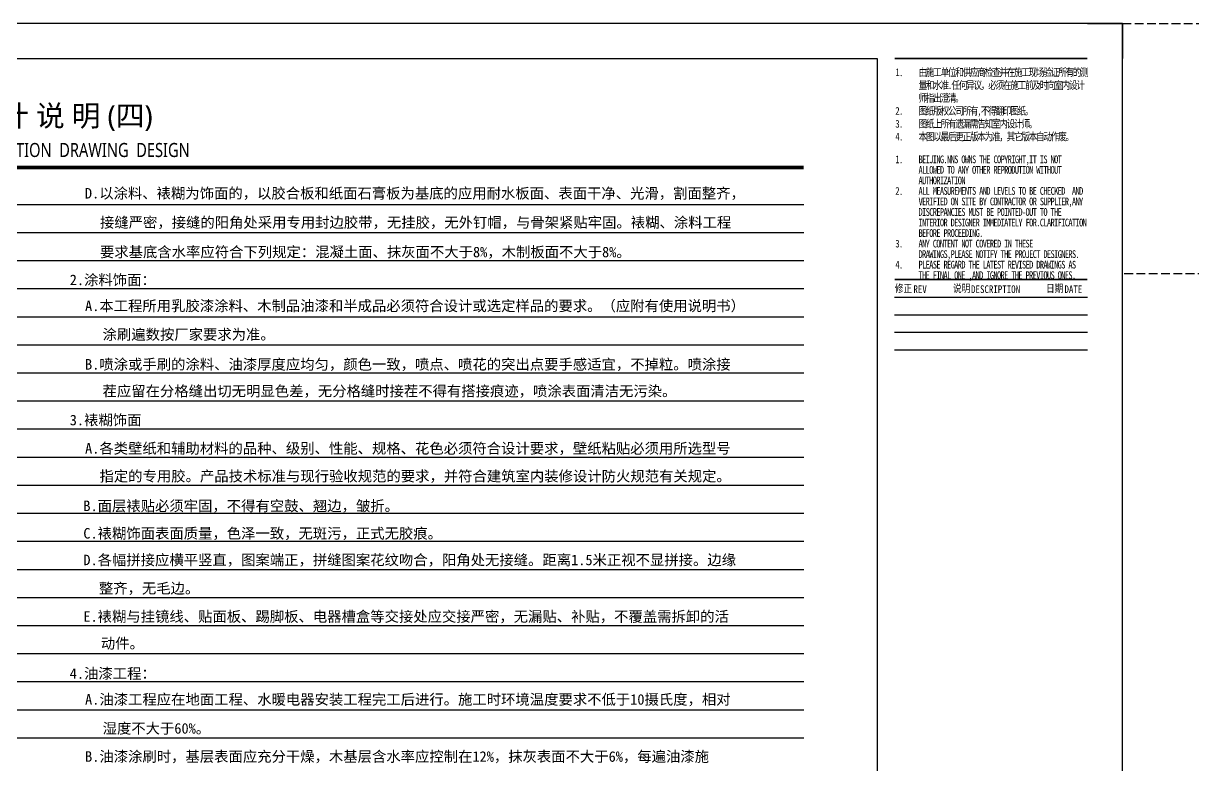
# Paper-space layout '布局' of a CAD drawing. Header units: millimetres. Extents: x -7887 to 894, y 542 to 1297.
# Drawn here: x -4236.1 to -3902.6, y 751.1 to 962.3 of the extents above; entities that cross this region are included whole.
import ezdxf
from ezdxf.enums import TextEntityAlignment as Align

# ---------------------------------------------------------------- set-up
doc = ezdxf.new("R2010")
doc.units = ezdxf.units.MM
doc.header["$LTSCALE"] = 10
doc.linetypes.add('DASH', pattern=[0.35, 0.25, -0.1])
for name, color, linetype in [('008-顶面文字标注', 3, 'Continuous'), ('AXIS_TEXT', 7, 'Continuous'), ('BJ-材料文字索引', 136, 'DASH'), ('ID_Anno_Dims', 3, 'Continuous'), ('ID_Elev_Pen 8', 8, 'Continuous'), ('NW-01-尺寸标注', 252, 'Continuous'), ('T-TTLB-1', 1, 'Continuous')]:
    doc.layers.add(name, color=color, linetype=linetype)
doc.layers.add('TXT【文字】', color=42, linetype='Continuous', lineweight=0)
doc.styles.add('!PYH.V2008_note', font='')
doc.styles.add('宋体', font='', dxfattribs={"width": 0.8})
doc.styles.add('黑体', font='', dxfattribs={"width": 0.8, "height": 3})
doc.styles.get('!PYH.V2008_note').set_extended_font_data('SimSun')
doc.styles.get('宋体').set_extended_font_data('SimSun')
doc.styles.get('黑体').set_extended_font_data('Microsoft YaHei')

# ---------------------------------------------------------------- blocks, each defined once
blk = doc.blocks.new('wenzige')
at = {"layer": 'Defpoints', "color": 250}
for points in [[(230483.26, 27936.72), (230940.44, 27936.72)], [(230483.26, 27928.72), (230940.44, 27928.72)], [(230483.26, 27920.72), (230940.44, 27920.72)], [(230483.26, 27912.72), (230940.44, 27912.72)], [(230483.26, 27904.72), (230940.44, 27904.72)], [(230483.26, 27896.72), (230940.44, 27896.72)], [(230483.26, 27888.72), (230940.44, 27888.72)], [(230483.26, 27880.72), (230940.44, 27880.72)], [(230483.26, 27872.72), (230940.44, 27872.72)], [(230483.26, 27864.72), (230940.44, 27864.72)], [(230483.26, 27856.72), (230940.44, 27856.72)], [(230483.26, 27848.72), (230940.44, 27848.72)], [(230483.26, 27840.72), (230940.44, 27840.72)], [(230483.26, 27832.72), (230940.44, 27832.72)], [(230483.26, 27824.72), (230940.44, 27824.72)], [(230483.26, 27816.72), (230940.44, 27816.72)], [(230483.26, 27808.72), (230940.44, 27808.72)], [(230483.26, 27800.72), (230940.44, 27800.72)], [(230483.26, 27792.72), (230940.44, 27792.72)], [(230483.26, 27784.72), (230940.44, 27784.72)]]:
    blk.add_lwpolyline(points, dxfattribs=at)
blk = doc.blocks.new('11111')
at = {"color": 1, "const_width": 0.5}
for points in [[(3716.32, 6139.96), (3771.32, 6139.96)], [(3716.32, 6076.96), (3771.32, 6076.96)]]:
    blk.add_lwpolyline(points, dxfattribs=at)
at = {"layer": 'AXIS_TEXT', "color": 8}
for points in [[(3716.32, 6071.96), (3771.32, 6071.96)], [(3716.32, 6066.96), (3771.32, 6066.96)], [(3716.32, 6061.96), (3771.32, 6061.96)], [(3716.32, 6056.96), (3771.32, 6056.96)]]:
    blk.add_lwpolyline(points, dxfattribs=at)
at = {"layer": 'ID_Anno_Dims', "color": 8}
blk.add_lwpolyline([(3771.32, 6149.96), (3781.32, 6149.96), (3781.32, 6139.96)], dxfattribs=at)
at = {"layer": 'T-TTLB-1'}
blk.add_lwpolyline([(3212.32, 6139.96), (3711.32, 6139.96), (3711.32, 5739.96), (3212.32, 5739.96)], close=True, dxfattribs=at)
at = {"layer": 'AXIS_TEXT', "color": 8, "style": '宋体', "width": 0.849286}
for s, p in [('REV', (3721.69, 6073.13)), ('DESCRIPTION', (3738.13, 6073.13)), ('DATE', (3764.77, 6073.13))]:
    blk.add_text(s, height=2.2, dxfattribs=at).set_placement(p)
at = {"layer": 'AXIS_TEXT', "color": 4, "char_height": 2.2, "width": 55, "attachment_point": 1, "style": '宋体'}
for s, insert in [('\\pi-6.6,l6.6,t6.6;{\\T0.8;1.^I由施工单位和供应商检查并在施工现场验证所有的测量和水准.任何异议，必须在施工前及时向室内设计师指出澄清。\\P2.^I图纸版权公司所有,不得翻印图纸。\\P3.^I图纸上所有遗漏需告知室内设计师。\\P4.^I本图以最后更正版本为准，其它版本自动作废。}', (3716.55, 6137.14)), ('{\\fSimSun|b0|i0|c134|p2;修正\\fﾲﾨﾲﾨﾺﾆﾼﾚﾺￚ|b0|i0|c136|p1;    }', (3716.37, 6075.56)), ('{\\fSimSun|b0|i0|c134|p2;说明\\fﾲﾨﾲﾨﾺﾆﾼﾚﾺￚ|b0|i0|c136|p1;    }', (3732.97, 6075.56)), ('{\\fSimSun|b0|i0|c134|p2;日期\\fﾲﾨﾲﾨﾺﾆﾼﾚﾺￚ|b0|i0|c136|p1;    }', (3759.5, 6075.56))]:
    blk.add_mtext(s, dxfattribs=dict(at, insert=insert))
at = {"layer": 'AXIS_TEXT', "color": 8, "insert": (3716.54, 6112.33), "char_height": 2.2, "width": 55, "attachment_point": 1, "line_spacing_factor": 0.818182, "style": '宋体'}
blk.add_mtext('\\pi-6.6,l6.6,t6.6;{\\T0.8;1.^IBEIJING.NNS OWNS THE COPYRIGHT,IT IS NOT ALLOWED TO ANY OTHER REPRODUTION WITHOUT AUTHORIZATION\\P2.^IALL MEASUREMENTS AND LEVELS TO BE CHECKED  AND VERIFIED ON SITE BY CONTRACTOR OR SUPPLIER,ANY DISCREPANCIES MUST BE POINTED-OUT TO THE INTERIOR DESIGNER IMMEDIATELY FOR.CLARIFICATION BEFORE PROCEEDING.\\P3.^IANY CONTENT NOT COVERED IN THESE DRAWINGS,PLEASE NOTIFY THE PROJECT DESIGNERS.\\P4.^IPLEASE REGARD THE LATEST REVISED DRAWINGS AS THE FINAL ONE ,AND IGNORE THE PREVIOUS ONES.}', dxfattribs=at)

psp = doc.layouts.new('布局')

# ---------------------------------------------------------------- linework, layer by layer
at = {"layer": '008-顶面文字标注', "color": 8}
psp.add_lwpolyline([(-4516.605, 542.276), (-3922.605, 542.276), (-3922.605, 962.276), (-4516.605, 962.276)], close=True, dxfattribs=at)
at = {"layer": 'BJ-材料文字索引'}
psp.add_lwpolyline([(-3922.605, 962.276), (-3842.605, 962.276), (-3842.605, 890.965), (-3922.605, 890.965)], close=True, dxfattribs=at)
at = {"layer": 'ID_Elev_Pen 8', "color": 147, "linetype": 'Continuous', "const_width": 1}
psp.add_lwpolyline([(-4470.696, 921.216), (-4013.515, 921.216)], dxfattribs=at)

# ---------------------------------------------------------------- block references
at = {"layer": 'Defpoints'}
psp.add_blockref('wenzige', (-234953.952, -27026.005), dxfattribs=at)
at = {"layer": 'NW-01-尺寸标注', "linetype": 'ByBlock'}
psp.add_blockref('11111', (-7703.926, -5187.687), dxfattribs=at)

# ---------------------------------------------------------------- texts
at = {"color": 77, "style": '!PYH.V2008_note'}
for s, p in [('D.以涂料、裱糊为饰面的，以胶合板和纸面石膏板为基底的应用耐水板面、表面干净、光滑，割面整齐，', (-4218.537, 912.382, 124.965)), ('接缝严密，接缝的阳角处采用专用封边胶带，无挂胶，无外钉帽，与骨架紧贴牢固。裱糊、涂料工程', (-4214.252, 904.074, 124.965)), ('要求基底含水率应符合下列规定：混凝土面、抹灰面不大于8%，木制板面不大于8%。', (-4214.252, 895.654, 124.965)), ('2.涂料饰面：', (-4222.872, 887.7, 124.965)), ('A.本工程所用乳胶漆涂料、木制品油漆和半成品必须符合设计或选定样品的要求。（应附有使用说明书）', (-4218.5, 880.31, 124.965)), ('涂刷遍数按厂家要求为准。', (-4213.499, 872.151, 124.965)), ('B.喷涂或手刷的涂料、油漆厚度应均匀，颜色一致，喷点、喷花的突出点要手感适宜，不掉粒。喷涂接', (-4218.5, 863.633, 124.965)), ('茬应留在分格缝出切无明显色差，无分格缝时接茬不得有搭接痕迹，喷涂表面清洁无污染。', (-4213.499, 856.013, 124.965)), ('3.裱糊饰面', (-4222.872, 847.761, 124.965)), ('A.各类壁纸和辅助材料的品种、级别、性能、规格、花色必须符合设计要求，壁纸粘贴必须用所选型号', (-4218.5, 839.699, 124.965)), ('指定的专用胶。产品技术标准与现行验收规范的要求，并符合建筑室内装修设计防火规范有关规定。', (-4214.381, 831.78, 124.965)), ('B.面层裱贴必须牢固，不得有空鼓、翘边，皱折。', (-4218.99, 823.303)), ('C.裱糊饰面表面质量，色泽一致，无斑污，正式无胶痕。', (-4218.99, 815.484, 124.965)), ('D.各幅拼接应横平竖直，图案端正，拼缝图案花纹吻合，阳角处无接缝。距离1.5米正视不显拼接。边缘', (-4218.99, 807.902, 124.965)), ('整齐，无毛边。', (-4214.562, 799.81, 124.965)), ('E.裱糊与挂镜线、贴面板、踢脚板、电器槽盒等交接处应交接严密，无漏贴、补贴，不覆盖需拆卸的活', (-4218.99, 791.783, 124.965)), ('动件。', (-4213.989, 784.137, 124.965)), ('4.油漆工程：', (-4222.872, 775.547, 124.965)), ('A.油漆工程应在地面工程、水暖电器安装工程完工后进行。施工时环境温度要求不低于10摄氏度，相对', (-4218.5, 768.157, 124.965)), ('湿度不大于60%。', (-4213.499, 759.911, 124.965)), ('B.油漆涂刷时，基层表面应充分干燥，木基层含水率应控制在12%%%，抹灰表面不大于6%%%，每遍油漆施', (-4218.5, 751.89, 124.965))]:
    psp.add_text(s, height=3, dxfattribs=at).set_placement(p)
at = {"layer": 'TXT【文字】', "style": '黑体'}
psp.add_text('施 工 图 设 计 说 明 (四)', height=6, dxfattribs=at).set_placement((-4241.403, 935.741), align=Align.MIDDLE)
at = {"layer": 'TXT【文字】', "style": '黑体', "width": 0.8}
psp.add_text('DESCRIPTION  OF  CONSTRUCTION  DRAWING  DESIGN', height=4, dxfattribs=at).set_placement((-4242.751, 926.206), align=Align.MIDDLE_CENTER)

doc.saveas('drawing.dxf')
